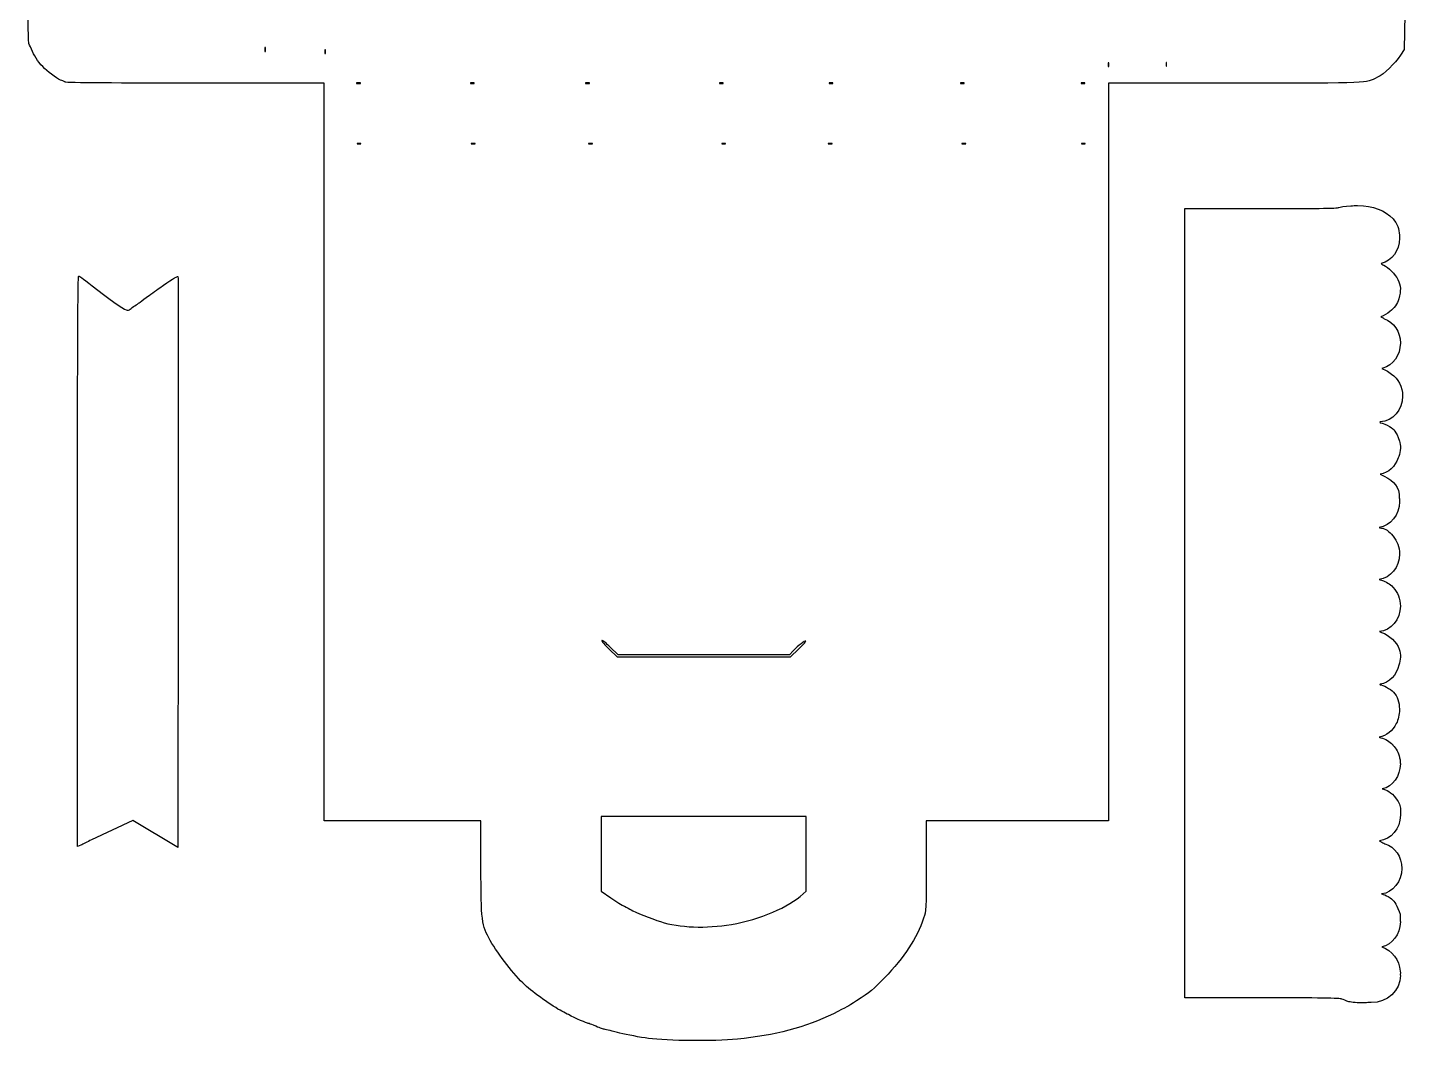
# Model space of a CAD drawing. Header units: centimetres. Extents: x -16.9 to 19.5, y -34.7 to 14.8.
# Drawn here: x -15.86 to 18.19, y -34.66 to -9.65 of the extents above; entities that cross this region are included whole.
import ezdxf

# ---------------------------------------------------------------- set-up
doc = ezdxf.new("R2010")
doc.units = ezdxf.units.CM
doc.header["$MEASUREMENT"] = 0
doc.layers.add('Layer 1', color=7, linetype='Continuous')

msp = doc.modelspace()

# ---------------------------------------------------------------- linework, layer by layer
at = {"layer": 'Layer 1'}
for points, knots in [([(1.27536, 14.77598), (0.93403, 14.77427), (0.58545, 14.75745), (0.22943, 14.72555), (0.22943, 14.72555), (-0.54454, 14.65619), (-1.14646, 14.55089), (-1.90046, 14.35265), (-1.90046, 14.35265), (-2.16722, 14.28252), (-2.34411, 14.22574), (-2.98195, 14.00704), (-2.98195, 14.00704), (-3.06042, 13.98013), (-3.13781, 13.94782), (-3.15393, 13.9351), (-3.15393, 13.9351), (-3.17004, 13.92239), (-3.23132, 13.89592), (-3.28952, 13.87723), (-3.28952, 13.87723), (-3.34773, 13.85853), (-3.46858, 13.8095), (-3.55824, 13.76809), (-3.55824, 13.76809), (-3.64791, 13.72667), (-3.73296, 13.69284), (-3.74758, 13.69284), (-3.74758, 13.69284), (-3.76221, 13.69284), (-3.77829, 13.68392), (-3.78314, 13.673), (-3.78314, 13.673), (-3.78799, 13.66209), (-3.96823, 13.56515), (-4.18415, 13.4572), (-4.18415, 13.4572), (-4.40007, 13.34925), (-4.64415, 13.21936), (-4.72654, 13.16864), (-4.72654, 13.16864), (-4.87297, 13.0785), (-5.22354, 12.86529), (-5.37643, 12.77342), (-5.37643, 12.77342), (-5.41861, 12.74807), (-5.53767, 12.65957), (-5.64101, 12.57663), (-5.64101, 12.57663), (-5.74435, 12.4937), (-5.88013, 12.38654), (-5.9428, 12.33851), (-5.9428, 12.33851), (-6.10858, 12.21144), (-6.38109, 11.9691), (-6.61831, 11.73824), (-6.61831, 11.73824), (-7.0632, 11.30529), (-7.37138, 10.93655), (-7.70393, 10.43847), (-7.70393, 10.43847), (-7.78652, 10.31478), (-7.86602, 10.19942), (-7.88005, 10.18215), (-7.88005, 10.18215), (-7.9446, 10.10265), (-8.25528, 9.42035), (-8.32984, 9.19493), (-8.32984, 9.19493), (-8.50666, 8.66034), (-8.51376, 8.58907), (-8.51422, 7.3106), (-8.51422, 7.3106), (-8.51422, 7.3106), (-8.51505, 6.15387), (-8.51505, 6.15387), (-8.51505, 6.15387), (-8.51505, 6.15387), (-11.68343, 6.14561), (-11.68343, 6.14561), (-11.68343, 6.14561), (-14.61792, 6.13808), (-14.86034, 6.13439), (-14.96592, 6.09186), (-14.96592, 6.09186), (-15.27289, 5.96823), (-15.55578, 5.70052), (-15.65797, 5.43784), (-15.65797, 5.43784), (-15.67778, 5.38691), (-15.70277, 5.33333), (-15.71337, 5.31878), (-15.71337, 5.31878), (-15.72396, 5.30423), (-15.76013, 5.20303), (-15.79439, 5.09389), (-15.79439, 5.09389), (-15.79439, 5.09389), (-15.85723, 4.89545), (-15.85723, 4.89545), (-15.85723, 4.89545), (-15.85723, 4.89545), (-15.85723, -2.54182), (-15.85723, -2.54182), (-15.85723, -2.54182), (-15.85723, -7.90983), (-15.84854, -9.9969), (-15.82747, -10.04276), (-15.82747, -10.04276), (-15.81141, -10.07771), (-15.77168, -10.16539), (-15.739, -10.23789), (-15.739, -10.23789), (-15.67408, -10.38189), (-15.56017, -10.54053), (-15.43803, -10.65709), (-15.43803, -10.65709), (-15.30867, -10.78056), (-15.08672, -10.93625), (-15.01305, -10.95475), (-15.01305, -10.95475), (-14.97502, -10.96429), (-14.93671, -10.98232), (-14.92871, -10.99526), (-14.92871, -10.99526), (-14.92036, -11.00878), (-13.55932, -11.01924), (-11.72808, -11.01924), (-11.72808, -11.01924), (-11.72808, -11.01924), (-8.5415, -11.01924), (-8.5415, -11.01924), (-8.5415, -11.01924), (-8.5415, -11.01924), (-8.5415, -20.1209), (-8.5415, -20.1209), (-8.5415, -20.1209), (-8.5415, -20.1209), (-8.5415, -29.22257), (-8.5415, -29.22257), (-8.5415, -29.22257), (-8.5415, -29.22257), (-6.61005, -29.22257), (-6.61005, -29.22257), (-6.61005, -29.22257), (-6.61005, -29.22257), (-4.67859, -29.22257), (-4.67859, -29.22257), (-4.67859, -29.22257), (-4.67859, -29.22257), (-4.67776, -30.35366), (-4.67776, -30.35366), (-4.67776, -30.35366), (-4.67708, -31.68886), (-4.66337, -31.79882), (-4.44708, -32.17846), (-4.44708, -32.17846), (-4.2466, -32.53036), (-3.8546, -33.03363), (-3.59958, -33.26739), (-3.59958, -33.26739), (-3.38334, -33.46551), (-2.91896, -33.79554), (-2.68016, -33.92058), (-2.68016, -33.92058), (-2.62246, -33.95078), (-2.55134, -33.98816), (-2.52223, -34.00326), (-2.52223, -34.00326), (-2.34873, -34.09328), (-2.05966, -34.22301), (-2.03275, -34.2232), (-2.03275, -34.2232), (-2.01538, -34.2232), (-1.9569, -34.24206), (-1.90377, -34.26536), (-1.90377, -34.26536), (-1.73931, -34.33752), (-1.70419, -34.35109), (-1.63588, -34.36541), (-1.63588, -34.36541), (-1.5995, -34.37305), (-1.4254, -34.41491), (-1.24975, -34.45884), (-1.24975, -34.45884), (-1.0741, -34.50277), (-0.75858, -34.562), (-0.54861, -34.5903), (-0.54861, -34.5903), (-0.06025, -34.65573), (1.04169, -34.66432), (1.64495, -34.60767), (1.64495, -34.60767), (2.54843, -34.52283), (3.34316, -34.31248), (4.01298, -33.98094), (4.01298, -33.98094), (4.35209, -33.81308), (4.35866, -33.80941), (4.58183, -33.66509), (4.58183, -33.66509), (4.93015, -33.43984), (4.99304, -33.38791), (5.2714, -33.09872), (5.2714, -33.09872), (5.76825, -32.58223), (6.06654, -32.12769), (6.23713, -31.62615), (6.23713, -31.62615), (6.30184, -31.43589), (6.30162, -31.43369), (6.30162, -30.32886), (6.30162, -30.32886), (6.30162, -30.32886), (6.30162, -29.22257), (6.30162, -29.22257), (6.30162, -29.22257), (6.30162, -29.22257), (8.55058, -29.22257), (8.55058, -29.22257), (8.55058, -29.22257), (8.55058, -29.22257), (10.79954, -29.22257), (10.79954, -29.22257), (10.79954, -29.22257), (10.79954, -29.22257), (10.79954, -20.1209), (10.79954, -20.1209), (10.79954, -20.1209), (10.79954, -20.1209), (10.79954, -11.01924), (10.79954, -11.01924), (10.79954, -11.01924), (10.79954, -11.01924), (13.94477, -11.01924), (13.94477, -11.01924), (13.94477, -11.01924), (17.37359, -11.01924), (17.08965, -11.03056), (17.42818, -10.87289), (17.42818, -10.87289), (17.58588, -10.79944), (17.8689, -10.52935), (17.99703, -10.32967), (17.99703, -10.32967), (17.99703, -10.32967), (18.08881, -10.18745), (18.08881, -10.18745), (18.08881, -10.18745), (18.08881, -10.18745), (18.10617, -9.3135), (18.10617, -9.3135), (18.10617, -9.3135), (18.11596, -8.83274), (18.1251, -7.23107), (18.12602, -5.75403), (18.12602, -5.75403), (18.12693, -4.27699), (18.14232, -1.24643), (18.15991, 0.98044), (18.15991, 0.98044), (18.15991, 0.98044), (18.19134, 5.02939), (18.19134, 5.02939), (18.19134, 5.02939), (18.19134, 5.02939), (18.1285, 5.18732), (18.1285, 5.18732), (18.1285, 5.18732), (18.09362, 5.27422), (18.02625, 5.40563), (17.97884, 5.47919), (17.97884, 5.47919), (17.85001, 5.67903), (17.54868, 5.95703), (17.3703, 6.0406), (17.3703, 6.0406), (17.3703, 6.0406), (17.21568, 6.11253), (17.21568, 6.11253), (17.21568, 6.11253), (17.21568, 6.11253), (14.01174, 6.11997), (14.01174, 6.11997), (14.01174, 6.11997), (14.01174, 6.11997), (10.80781, 6.12659), (10.80781, 6.12659), (10.80781, 6.12659), (10.80781, 6.12659), (10.79127, 7.4032), (10.79127, 7.4032), (10.79127, 7.4032), (10.78203, 8.10511), (10.76192, 8.76344), (10.74662, 8.86668), (10.74662, 8.86668), (10.72135, 9.03721), (10.67035, 9.2006), (10.5118, 9.61661), (10.5118, 9.61661), (10.48169, 9.69562), (10.4448, 9.77208), (10.42995, 9.78693), (10.42995, 9.78693), (10.41509, 9.80179), (10.40266, 9.83316), (10.40266, 9.85639), (10.40266, 9.85639), (10.40266, 9.89091), (10.25494, 10.15692), (10.13808, 10.33264), (10.13808, 10.33264), (10.12356, 10.35446), (10.10149, 10.39614), (10.08847, 10.42524), (10.08847, 10.42524), (10.06531, 10.47702), (9.95914, 10.62126), (9.65273, 11.02055), (9.65273, 11.02055), (9.31805, 11.45669), (8.73984, 12.02779), (8.31245, 12.34347), (8.31245, 12.34347), (8.2238, 12.40895), (8.08359, 12.51707), (8.00074, 12.58325), (8.00074, 12.58325), (7.68041, 12.83912), (7.1519, 13.17837), (6.81756, 13.3431), (6.81756, 13.3431), (6.71569, 13.39329), (6.6264, 13.44203), (6.61912, 13.45141), (6.61912, 13.45141), (6.61185, 13.46079), (6.5166, 13.50962), (6.40745, 13.56055), (6.40745, 13.56055), (6.29831, 13.61149), (6.2056, 13.66209), (6.20075, 13.673), (6.20075, 13.673), (6.1959, 13.68392), (6.1801, 13.69284), (6.16602, 13.69284), (6.16602, 13.69284), (6.14092, 13.69284), (5.73791, 13.85737), (5.27967, 14.05417), (5.27967, 14.05417), (5.23381, 14.07386), (5.18283, 14.08972), (5.16722, 14.08972), (5.16722, 14.08972), (5.15161, 14.08972), (5.05049, 14.1253), (4.94232, 14.16827), (4.94232, 14.16827), (4.67908, 14.27284), (4.00699, 14.45152), (3.44412, 14.5668), (3.44412, 14.5668), (2.7443, 14.71012), (2.02631, 14.77975), (1.27536, 14.77598)], [0, 0, 0, 0, 0.01075269, 0.01075269, 0.01075269, 0.01075269, 0.02150538, 0.02150538, 0.02150538, 0.02150538, 0.03225806, 0.03225806, 0.03225806, 0.03225806, 0.04301075, 0.04301075, 0.04301075, 0.04301075, 0.05376344, 0.05376344, 0.05376344, 0.05376344, 0.06451613, 0.06451613, 0.06451613, 0.06451613, 0.07526882, 0.07526882, 0.07526882, 0.07526882, 0.08602151, 0.08602151, 0.08602151, 0.08602151, 0.09677419, 0.09677419, 0.09677419, 0.09677419, 0.10752688, 0.10752688, 0.10752688, 0.10752688, 0.11827957, 0.11827957, 0.11827957, 0.11827957, 0.12903226, 0.12903226, 0.12903226, 0.12903226, 0.13978495, 0.13978495, 0.13978495, 0.13978495, 0.15053763, 0.15053763, 0.15053763, 0.15053763, 0.16129032, 0.16129032, 0.16129032, 0.16129032, 0.17204301, 0.17204301, 0.17204301, 0.17204301, 0.1827957, 0.1827957, 0.1827957, 0.1827957, 0.19354839, 0.19354839, 0.19354839, 0.19354839, 0.20430108, 0.20430108, 0.20430108, 0.20430108, 0.21505376, 0.21505376, 0.21505376, 0.21505376, 0.22580645, 0.22580645, 0.22580645, 0.22580645, 0.23655914, 0.23655914, 0.23655914, 0.23655914, 0.24731183, 0.24731183, 0.24731183, 0.24731183, 0.25806452, 0.25806452, 0.25806452, 0.25806452, 0.2688172, 0.2688172, 0.2688172, 0.2688172, 0.27956989, 0.27956989, 0.27956989, 0.27956989, 0.29032258, 0.29032258, 0.29032258, 0.29032258, 0.30107527, 0.30107527, 0.30107527, 0.30107527, 0.31182796, 0.31182796, 0.31182796, 0.31182796, 0.32258065, 0.32258065, 0.32258065, 0.32258065, 0.33333333, 0.33333333, 0.33333333, 0.33333333, 0.34408602, 0.34408602, 0.34408602, 0.34408602, 0.35483871, 0.35483871, 0.35483871, 0.35483871, 0.3655914, 0.3655914, 0.3655914, 0.3655914, 0.37634409, 0.37634409, 0.37634409, 0.37634409, 0.38709677, 0.38709677, 0.38709677, 0.38709677, 0.39784946, 0.39784946, 0.39784946, 0.39784946, 0.40860215, 0.40860215, 0.40860215, 0.40860215, 0.41935484, 0.41935484, 0.41935484, 0.41935484, 0.43010753, 0.43010753, 0.43010753, 0.43010753, 0.44086022, 0.44086022, 0.44086022, 0.44086022, 0.4516129, 0.4516129, 0.4516129, 0.4516129, 0.46236559, 0.46236559, 0.46236559, 0.46236559, 0.47311828, 0.47311828, 0.47311828, 0.47311828, 0.48387097, 0.48387097, 0.48387097, 0.48387097, 0.49462366, 0.49462366, 0.49462366, 0.49462366, 0.50537634, 0.50537634, 0.50537634, 0.50537634, 0.51612903, 0.51612903, 0.51612903, 0.51612903, 0.52688172, 0.52688172, 0.52688172, 0.52688172, 0.53763441, 0.53763441, 0.53763441, 0.53763441, 0.5483871, 0.5483871, 0.5483871, 0.5483871, 0.55913978, 0.55913978, 0.55913978, 0.55913978, 0.56989247, 0.56989247, 0.56989247, 0.56989247, 0.58064516, 0.58064516, 0.58064516, 0.58064516, 0.59139785, 0.59139785, 0.59139785, 0.59139785, 0.60215054, 0.60215054, 0.60215054, 0.60215054, 0.61290323, 0.61290323, 0.61290323, 0.61290323, 0.62365591, 0.62365591, 0.62365591, 0.62365591, 0.6344086, 0.6344086, 0.6344086, 0.6344086, 0.64516129, 0.64516129, 0.64516129, 0.64516129, 0.65591398, 0.65591398, 0.65591398, 0.65591398, 0.66666667, 0.66666667, 0.66666667, 0.66666667, 0.67741935, 0.67741935, 0.67741935, 0.67741935, 0.68817204, 0.68817204, 0.68817204, 0.68817204, 0.69892473, 0.69892473, 0.69892473, 0.69892473, 0.70967742, 0.70967742, 0.70967742, 0.70967742, 0.72043011, 0.72043011, 0.72043011, 0.72043011, 0.7311828, 0.7311828, 0.7311828, 0.7311828, 0.74193548, 0.74193548, 0.74193548, 0.74193548, 0.75268817, 0.75268817, 0.75268817, 0.75268817, 0.76344086, 0.76344086, 0.76344086, 0.76344086, 0.77419355, 0.77419355, 0.77419355, 0.77419355, 0.78494624, 0.78494624, 0.78494624, 0.78494624, 0.79569892, 0.79569892, 0.79569892, 0.79569892, 0.80645161, 0.80645161, 0.80645161, 0.80645161, 0.8172043, 0.8172043, 0.8172043, 0.8172043, 0.82795699, 0.82795699, 0.82795699, 0.82795699, 0.83870968, 0.83870968, 0.83870968, 0.83870968, 0.84946237, 0.84946237, 0.84946237, 0.84946237, 0.86021505, 0.86021505, 0.86021505, 0.86021505, 0.87096774, 0.87096774, 0.87096774, 0.87096774, 0.88172043, 0.88172043, 0.88172043, 0.88172043, 0.89247312, 0.89247312, 0.89247312, 0.89247312, 0.90322581, 0.90322581, 0.90322581, 0.90322581, 0.91397849, 0.91397849, 0.91397849, 0.91397849, 0.92473118, 0.92473118, 0.92473118, 0.92473118, 0.93548387, 0.93548387, 0.93548387, 0.93548387, 0.94623656, 0.94623656, 0.94623656, 0.94623656, 0.95698925, 0.95698925, 0.95698925, 0.95698925, 0.96774194, 0.96774194, 0.96774194, 0.96774194, 0.97849462, 0.97849462, 0.97849462, 0.97849462, 1, 1, 1, 1]), ([(-10.00829, -10.14198), (-10.00829, -10.14198), (-9.99506, -10.14198), (-9.99506, -10.14198), (-9.99506, -10.14198), (-9.99506, -10.14198), (-9.99506, -10.23458), (-9.99506, -10.23458), (-9.99506, -10.23458), (-9.99506, -10.23458), (-10.00829, -10.23458), (-10.00829, -10.23458), (-10.00829, -10.23458), (-10.00829, -10.23458), (-10.00829, -10.14198), (-10.00829, -10.14198)], [0, 0, 0, 0, 0.2, 0.2, 0.2, 0.2, 0.4, 0.4, 0.4, 0.4, 0.6, 0.6, 0.6, 0.6, 1, 1, 1, 1]), ([(-8.52662, -10.19407), (-8.52662, -10.19407), (-8.51339, -10.19407), (-8.51339, -10.19407), (-8.51339, -10.19407), (-8.51339, -10.19407), (-8.51339, -10.28667), (-8.51339, -10.28667), (-8.51339, -10.28667), (-8.51339, -10.28667), (-8.52662, -10.28667), (-8.52662, -10.28667), (-8.52662, -10.28667), (-8.52662, -10.28667), (-8.52662, -10.19407), (-8.52662, -10.19407)], [0, 0, 0, 0, 0.2, 0.2, 0.2, 0.2, 0.4, 0.4, 0.4, 0.4, 0.6, 0.6, 0.6, 0.6, 1, 1, 1, 1]), ([(10.78796, -10.51736), (10.78796, -10.51736), (10.80119, -10.51736), (10.80119, -10.51736), (10.80119, -10.51736), (10.80119, -10.51736), (10.80119, -10.60996), (10.80119, -10.60996), (10.80119, -10.60996), (10.80119, -10.60996), (10.78796, -10.60996), (10.78796, -10.60996), (10.78796, -10.60996), (10.78796, -10.60996), (10.78796, -10.51736), (10.78796, -10.51736)], [0, 0, 0, 0, 0.2, 0.2, 0.2, 0.2, 0.4, 0.4, 0.4, 0.4, 0.6, 0.6, 0.6, 0.6, 1, 1, 1, 1]), ([(12.21671, -10.50992), (12.21671, -10.50992), (12.22994, -10.50992), (12.22994, -10.50992), (12.22994, -10.50992), (12.22994, -10.50992), (12.22994, -10.60252), (12.22994, -10.60252), (12.22994, -10.60252), (12.22994, -10.60252), (12.21671, -10.60252), (12.21671, -10.60252), (12.21671, -10.60252), (12.21671, -10.60252), (12.21671, -10.50992), (12.21671, -10.50992)], [0, 0, 0, 0, 0.2, 0.2, 0.2, 0.2, 0.4, 0.4, 0.4, 0.4, 0.6, 0.6, 0.6, 0.6, 1, 1, 1, 1]), ([(-7.74445, -11.01014), (-7.74445, -11.01014), (-7.65184, -11.01014), (-7.65184, -11.01014), (-7.65184, -11.01014), (-7.65184, -11.01014), (-7.65184, -11.02337), (-7.65184, -11.02337), (-7.65184, -11.02337), (-7.65184, -11.02337), (-7.74445, -11.02337), (-7.74445, -11.02337), (-7.74445, -11.02337), (-7.74445, -11.02337), (-7.74445, -11.01014), (-7.74445, -11.01014)], [0, 0, 0, 0, 0.2, 0.2, 0.2, 0.2, 0.4, 0.4, 0.4, 0.4, 0.6, 0.6, 0.6, 0.6, 1, 1, 1, 1]), ([(-4.9349, -11.01014), (-4.9349, -11.01014), (-4.8423, -11.01014), (-4.8423, -11.01014), (-4.8423, -11.01014), (-4.8423, -11.01014), (-4.8423, -11.02337), (-4.8423, -11.02337), (-4.8423, -11.02337), (-4.8423, -11.02337), (-4.9349, -11.02337), (-4.9349, -11.02337), (-4.9349, -11.02337), (-4.9349, -11.02337), (-4.9349, -11.01014), (-4.9349, -11.01014)], [0, 0, 0, 0, 0.2, 0.2, 0.2, 0.2, 0.4, 0.4, 0.4, 0.4, 0.6, 0.6, 0.6, 0.6, 1, 1, 1, 1]), ([(-2.09725, -11.01014), (-2.09725, -11.01014), (-2.00464, -11.01014), (-2.00464, -11.01014), (-2.00464, -11.01014), (-2.00464, -11.01014), (-2.00464, -11.02337), (-2.00464, -11.02337), (-2.00464, -11.02337), (-2.00464, -11.02337), (-2.09725, -11.02337), (-2.09725, -11.02337), (-2.09725, -11.02337), (-2.09725, -11.02337), (-2.09725, -11.01014), (-2.09725, -11.01014)], [0, 0, 0, 0, 0.2, 0.2, 0.2, 0.2, 0.4, 0.4, 0.4, 0.4, 0.6, 0.6, 0.6, 0.6, 1, 1, 1, 1]), ([(1.20343, -11.01014), (1.20343, -11.01014), (1.29604, -11.01014), (1.29604, -11.01014), (1.29604, -11.01014), (1.29604, -11.01014), (1.29604, -11.02337), (1.29604, -11.02337), (1.29604, -11.02337), (1.29604, -11.02337), (1.20343, -11.02337), (1.20343, -11.02337), (1.20343, -11.02337), (1.20343, -11.02337), (1.20343, -11.01014), (1.20343, -11.01014)], [0, 0, 0, 0, 0.2, 0.2, 0.2, 0.2, 0.4, 0.4, 0.4, 0.4, 0.6, 0.6, 0.6, 0.6, 1, 1, 1, 1]), ([(3.90632, -11.01014), (3.90632, -11.01014), (3.99892, -11.01014), (3.99892, -11.01014), (3.99892, -11.01014), (3.99892, -11.01014), (3.99892, -11.02337), (3.99892, -11.02337), (3.99892, -11.02337), (3.99892, -11.02337), (3.90632, -11.02337), (3.90632, -11.02337), (3.90632, -11.02337), (3.90632, -11.02337), (3.90632, -11.01014), (3.90632, -11.01014)], [0, 0, 0, 0, 0.2, 0.2, 0.2, 0.2, 0.4, 0.4, 0.4, 0.4, 0.6, 0.6, 0.6, 0.6, 1, 1, 1, 1]), ([(7.14333, -11.01014), (7.14333, -11.01014), (7.23593, -11.01014), (7.23593, -11.01014), (7.23593, -11.01014), (7.23593, -11.01014), (7.23593, -11.02337), (7.23593, -11.02337), (7.23593, -11.02337), (7.23593, -11.02337), (7.14333, -11.02337), (7.14333, -11.02337), (7.14333, -11.02337), (7.14333, -11.02337), (7.14333, -11.01014), (7.14333, -11.01014)], [0, 0, 0, 0, 0.2, 0.2, 0.2, 0.2, 0.4, 0.4, 0.4, 0.4, 0.6, 0.6, 0.6, 0.6, 1, 1, 1, 1]), ([(10.12154, -11.01014), (10.12154, -11.01014), (10.21415, -11.01014), (10.21415, -11.01014), (10.21415, -11.01014), (10.21415, -11.01014), (10.21415, -11.02337), (10.21415, -11.02337), (10.21415, -11.02337), (10.21415, -11.02337), (10.12154, -11.02337), (10.12154, -11.02337), (10.12154, -11.02337), (10.12154, -11.02337), (10.12154, -11.01014), (10.12154, -11.01014)], [0, 0, 0, 0, 0.2, 0.2, 0.2, 0.2, 0.4, 0.4, 0.4, 0.4, 0.6, 0.6, 0.6, 0.6, 1, 1, 1, 1]), ([(-7.73287, -12.50504), (-7.73287, -12.50504), (-7.64027, -12.50504), (-7.64027, -12.50504), (-7.64027, -12.50504), (-7.64027, -12.50504), (-7.64027, -12.51827), (-7.64027, -12.51827), (-7.64027, -12.51827), (-7.64027, -12.51827), (-7.73287, -12.51827), (-7.73287, -12.51827), (-7.73287, -12.51827), (-7.73287, -12.51827), (-7.73287, -12.50504), (-7.73287, -12.50504)], [0, 0, 0, 0, 0.2, 0.2, 0.2, 0.2, 0.4, 0.4, 0.4, 0.4, 0.6, 0.6, 0.6, 0.6, 1, 1, 1, 1]), ([(-4.91671, -12.50504), (-4.91671, -12.50504), (-4.82411, -12.50504), (-4.82411, -12.50504), (-4.82411, -12.50504), (-4.82411, -12.50504), (-4.82411, -12.51827), (-4.82411, -12.51827), (-4.82411, -12.51827), (-4.82411, -12.51827), (-4.91671, -12.51827), (-4.91671, -12.51827), (-4.91671, -12.51827), (-4.91671, -12.51827), (-4.91671, -12.50504), (-4.91671, -12.50504)], [0, 0, 0, 0, 0.2, 0.2, 0.2, 0.2, 0.4, 0.4, 0.4, 0.4, 0.6, 0.6, 0.6, 0.6, 1, 1, 1, 1]), ([(-2.02366, -12.50504), (-2.02366, -12.50504), (-1.93105, -12.50504), (-1.93105, -12.50504), (-1.93105, -12.50504), (-1.93105, -12.50504), (-1.93105, -12.51827), (-1.93105, -12.51827), (-1.93105, -12.51827), (-1.93105, -12.51827), (-2.02366, -12.51827), (-2.02366, -12.51827), (-2.02366, -12.51827), (-2.02366, -12.51827), (-2.02366, -12.50504), (-2.02366, -12.50504)], [0, 0, 0, 0, 0.2, 0.2, 0.2, 0.2, 0.4, 0.4, 0.4, 0.4, 0.6, 0.6, 0.6, 0.6, 1, 1, 1, 1]), ([(1.26214, -12.50504), (1.26214, -12.50504), (1.35474, -12.50504), (1.35474, -12.50504), (1.35474, -12.50504), (1.35474, -12.50504), (1.35474, -12.51827), (1.35474, -12.51827), (1.35474, -12.51827), (1.35474, -12.51827), (1.26214, -12.51827), (1.26214, -12.51827), (1.26214, -12.51827), (1.26214, -12.51827), (1.26214, -12.50504), (1.26214, -12.50504)], [0, 0, 0, 0, 0.2, 0.2, 0.2, 0.2, 0.4, 0.4, 0.4, 0.4, 0.6, 0.6, 0.6, 0.6, 1, 1, 1, 1]), ([(3.8873, -12.50504), (3.8873, -12.50504), (3.9799, -12.50504), (3.9799, -12.50504), (3.9799, -12.50504), (3.9799, -12.50504), (3.9799, -12.51827), (3.9799, -12.51827), (3.9799, -12.51827), (3.9799, -12.51827), (3.8873, -12.51827), (3.8873, -12.51827), (3.8873, -12.51827), (3.8873, -12.51827), (3.8873, -12.50504), (3.8873, -12.50504)], [0, 0, 0, 0, 0.2, 0.2, 0.2, 0.2, 0.4, 0.4, 0.4, 0.4, 0.6, 0.6, 0.6, 0.6, 1, 1, 1, 1]), ([(7.18384, -12.50504), (7.18384, -12.50504), (7.27645, -12.50504), (7.27645, -12.50504), (7.27645, -12.50504), (7.27645, -12.50504), (7.27645, -12.51827), (7.27645, -12.51827), (7.27645, -12.51827), (7.27645, -12.51827), (7.18384, -12.51827), (7.18384, -12.51827), (7.18384, -12.51827), (7.18384, -12.51827), (7.18384, -12.50504), (7.18384, -12.50504)], [0, 0, 0, 0, 0.2, 0.2, 0.2, 0.2, 0.4, 0.4, 0.4, 0.4, 0.6, 0.6, 0.6, 0.6, 1, 1, 1, 1]), ([(10.12733, -12.50504), (10.12733, -12.50504), (10.21993, -12.50504), (10.21993, -12.50504), (10.21993, -12.50504), (10.21993, -12.50504), (10.21993, -12.51827), (10.21993, -12.51827), (10.21993, -12.51827), (10.21993, -12.51827), (10.12733, -12.51827), (10.12733, -12.51827), (10.12733, -12.51827), (10.12733, -12.51827), (10.12733, -12.50504), (10.12733, -12.50504)], [0, 0, 0, 0, 0.2, 0.2, 0.2, 0.2, 0.4, 0.4, 0.4, 0.4, 0.6, 0.6, 0.6, 0.6, 1, 1, 1, 1]), ([(16.94035, -14.03962), (16.88515, -14.03902), (16.82791, -14.04103), (16.76837, -14.04458), (16.76837, -14.04458), (16.62403, -14.0532), (16.49399, -14.07257), (16.47898, -14.08758), (16.47898, -14.08758), (16.46074, -14.10582), (15.82576, -14.11467), (14.56489, -14.11486), (14.56489, -14.11486), (14.56489, -14.11486), (12.67808, -14.11486), (12.67808, -14.11486), (12.67808, -14.11486), (12.67808, -14.11486), (12.67808, -23.85153), (12.67808, -23.85153), (12.67808, -23.85153), (12.67808, -23.85153), (12.67808, -33.5882), (12.67808, -33.5882), (12.67808, -33.5882), (12.67808, -33.5882), (14.58473, -33.5882), (14.58473, -33.5882), (14.58473, -33.5882), (15.9862, -33.5882), (16.5069, -33.59611), (16.54926, -33.61879), (16.54926, -33.61879), (16.58097, -33.63576), (16.66063, -33.66521), (16.72621, -33.68411), (16.72621, -33.68411), (16.79556, -33.70413), (16.94626, -33.71535), (17.0867, -33.71139), (17.0867, -33.71139), (17.13943, -33.70991), (17.18167, -33.70773), (17.21816, -33.70478), (17.21816, -33.70478), (17.23668, -33.70612), (17.25471, -33.70809), (17.27356, -33.70809), (17.27356, -33.70809), (17.67022, -33.70809), (17.9929, -33.40727), (17.9929, -33.03671), (17.9929, -33.03671), (17.9929, -33.02927), (17.99232, -33.02175), (17.99207, -33.01438), (17.99207, -33.01438), (17.99365, -32.98654), (17.99346, -32.95818), (17.99124, -32.92922), (17.99124, -32.92922), (17.96047, -32.65742), (17.79748, -32.41721), (17.53318, -32.33473), (17.53318, -32.33473), (17.79489, -32.27849), (17.9929, -32.02156), (17.9929, -31.71296), (17.9929, -31.71296), (17.9929, -31.6953), (17.99168, -31.67721), (17.99042, -31.66004), (17.99042, -31.66004), (17.99871, -31.54473), (17.98814, -31.49982), (17.93502, -31.38885), (17.93502, -31.38885), (17.85082, -31.21282), (17.82326, -31.17864), (17.69441, -31.09119), (17.69441, -31.09119), (17.64108, -31.05896), (17.5867, -31.03847), (17.52988, -31.0267), (17.52988, -31.0267), (17.81149, -30.98965), (18.0301, -30.72266), (18.0301, -30.39832), (18.0301, -30.39832), (18.0301, -30.10636), (17.8533, -29.86057), (17.61256, -29.78729), (17.61256, -29.78729), (17.59657, -29.77883), (17.58071, -29.77037), (17.56378, -29.76249), (17.56378, -29.76249), (17.51796, -29.74116), (17.48913, -29.72575), (17.47613, -29.71536), (17.47613, -29.71536), (17.76561, -29.68675), (17.9929, -29.41514), (17.9929, -29.08449), (17.9929, -29.08449), (17.99515, -29.05566), (17.99621, -29.02662), (17.99621, -28.99685), (17.99621, -28.99685), (17.9962, -28.85899), (17.98353, -28.81558), (17.91352, -28.70994), (17.91352, -28.70994), (17.81536, -28.56174), (17.69847, -28.46812), (17.57949, -28.44288), (17.57949, -28.44288), (17.57949, -28.44288), (17.54724, -28.43544), (17.54724, -28.43544), (17.54724, -28.43544), (17.80185, -28.37308), (17.9929, -28.11981), (17.9929, -27.81697), (17.9929, -27.81697), (17.9929, -27.80015), (17.99157, -27.78371), (17.99042, -27.76736), (17.99042, -27.76736), (17.99047, -27.76509), (17.9904, -27.76301), (17.99042, -27.76075), (17.99042, -27.76075), (17.99055, -27.7288), (17.98586, -27.69872), (17.97553, -27.66401), (17.97553, -27.66401), (17.97507, -27.66246), (17.97523, -27.66062), (17.97471, -27.65905), (17.97471, -27.65905), (17.94704, -27.53906), (17.88853, -27.43292), (17.80934, -27.35147), (17.80934, -27.35147), (17.80894, -27.35106), (17.80892, -27.35023), (17.80852, -27.34982), (17.80852, -27.34982), (17.808, -27.34923), (17.80738, -27.34875), (17.80686, -27.34816), (17.80686, -27.34816), (17.7275, -27.25806), (17.6292, -27.1987), (17.51251, -27.1704), (17.51251, -27.1704), (17.49511, -27.16618), (17.48005, -27.16187), (17.46704, -27.158), (17.46704, -27.158), (17.65222, -27.12887), (17.80847, -26.99988), (17.8912, -26.82148), (17.8912, -26.82148), (17.8917, -26.82062), (17.89236, -26.81986), (17.89285, -26.819), (17.89285, -26.819), (17.94355, -26.73037), (17.97011, -26.60944), (17.96975, -26.4676), (17.96975, -26.4676), (17.96924, -26.28748), (17.92092, -26.1477), (17.82423, -26.04675), (17.82423, -26.04675), (17.74688, -25.96601), (17.56024, -25.862), (17.49184, -25.86154), (17.49184, -25.86154), (17.48476, -25.86149), (17.48568, -25.85803), (17.49184, -25.85244), (17.49184, -25.85244), (17.49201, -25.85229), (17.49249, -25.85262), (17.49267, -25.85244), (17.49267, -25.85244), (17.72023, -25.81358), (17.90337, -25.62346), (17.95734, -25.37702), (17.95734, -25.37702), (18.00184, -25.24767), (18.00852, -25.10985), (17.96561, -24.98676), (17.96561, -24.98676), (17.90308, -24.80739), (17.72705, -24.63983), (17.52905, -24.57087), (17.52905, -24.57087), (17.52905, -24.57087), (17.47613, -24.55267), (17.47613, -24.55267), (17.47613, -24.55267), (17.76561, -24.52406), (17.9929, -24.25245), (17.9929, -23.92181), (17.9929, -23.92181), (17.9929, -23.7434), (17.92649, -23.58223), (17.82009, -23.46706), (17.82009, -23.46706), (17.81907, -23.46584), (17.81781, -23.46496), (17.81678, -23.46375), (17.81678, -23.46375), (17.81343, -23.46018), (17.81029, -23.4565), (17.80686, -23.453), (17.80686, -23.453), (17.73717, -23.37557), (17.64966, -23.32307), (17.53153, -23.28681), (17.53153, -23.28681), (17.50308, -23.27808), (17.48211, -23.27171), (17.46704, -23.26614), (17.46704, -23.26614), (17.7518, -23.23241), (17.97387, -22.96296), (17.97388, -22.6361), (17.97388, -22.6361), (17.97388, -22.46729), (17.91412, -22.31395), (17.81761, -22.20036), (17.81761, -22.20036), (17.81444, -22.19603), (17.81091, -22.19224), (17.80769, -22.18796), (17.80769, -22.18796), (17.72366, -22.07832), (17.61095, -21.99926), (17.52988, -21.99945), (17.52988, -21.99945), (17.48933, -21.99945), (17.46988, -21.99223), (17.47035, -21.9796), (17.47035, -21.9796), (17.75347, -21.94414), (17.97387, -21.67513), (17.97388, -21.34957), (17.97388, -21.34957), (17.97388, -21.31506), (17.97118, -21.28157), (17.96644, -21.24869), (17.96644, -21.24869), (17.96485, -20.99033), (17.8558, -20.83755), (17.59106, -20.71457), (17.59106, -20.71457), (17.59106, -20.71457), (17.4968, -20.67074), (17.4968, -20.67074), (17.4968, -20.67074), (17.70032, -20.63427), (17.86725, -20.47665), (17.9375, -20.26642), (17.9375, -20.26642), (17.94369, -20.25456), (17.94995, -20.24345), (17.95404, -20.23253), (17.95404, -20.23253), (18.00089, -20.1074), (18.00919, -19.94374), (17.97305, -19.85053), (17.97305, -19.85053), (17.87441, -19.59615), (17.85716, -19.57216), (17.7217, -19.49004), (17.7217, -19.49004), (17.64573, -19.444), (17.56541, -19.40653), (17.54311, -19.40653), (17.54311, -19.40653), (17.49136, -19.40653), (17.47713, -19.39481), (17.49928, -19.37263), (17.49928, -19.37263), (17.80432, -19.36226), (18.04912, -19.08342), (18.04912, -18.74011), (18.04912, -18.74011), (18.04912, -18.51063), (17.94006, -18.30969), (17.77627, -18.19854), (17.77627, -18.19854), (17.77583, -18.19814), (17.77505, -18.19809), (17.77462, -18.19772), (17.77462, -18.19772), (17.73384, -18.16035), (17.68962, -18.12929), (17.64315, -18.10842), (17.64315, -18.10842), (17.64315, -18.10842), (17.53897, -18.06212), (17.53897, -18.06212), (17.53897, -18.06212), (17.53897, -18.06212), (17.56212, -18.05054), (17.56212, -18.05054), (17.56212, -18.05054), (17.80931, -17.98217), (17.9929, -17.73244), (17.9929, -17.43538), (17.9929, -17.43538), (17.9929, -17.15297), (17.82646, -16.91344), (17.59767, -16.83181), (17.59767, -16.83181), (17.56037, -16.80423), (17.52951, -16.78647), (17.51251, -16.78633), (17.51251, -16.78633), (17.50881, -16.7863), (17.50845, -16.78453), (17.51003, -16.7822), (17.51003, -16.7822), (17.51012, -16.78206), (17.51075, -16.78239), (17.51086, -16.7822), (17.51086, -16.7822), (17.59433, -16.75806), (17.67017, -16.71272), (17.7341, -16.65238), (17.7341, -16.65238), (17.73441, -16.65216), (17.73459, -16.65177), (17.73493, -16.65155), (17.73493, -16.65155), (17.84364, -16.57239), (17.91597, -16.46912), (17.95404, -16.33902), (17.95404, -16.33902), (18.01253, -16.13906), (18.00719, -16.01256), (17.93254, -15.86525), (17.93254, -15.86525), (17.8662, -15.73434), (17.69816, -15.56281), (17.58527, -15.51137), (17.58527, -15.51137), (17.54619, -15.49356), (17.52562, -15.479), (17.52409, -15.46507), (17.52409, -15.46507), (17.78086, -15.40454), (17.97387, -15.14961), (17.97388, -14.84495), (17.97388, -14.84495), (17.97388, -14.82029), (17.97217, -14.79611), (17.96975, -14.77219), (17.96975, -14.77219), (17.96747, -14.62113), (17.91751, -14.47655), (17.81678, -14.37035), (17.81678, -14.37035), (17.60908, -14.15138), (17.32674, -14.04389), (16.94035, -14.03962)], [0, 0, 0, 0, 0.0106383, 0.0106383, 0.0106383, 0.0106383, 0.0212766, 0.0212766, 0.0212766, 0.0212766, 0.03191489, 0.03191489, 0.03191489, 0.03191489, 0.04255319, 0.04255319, 0.04255319, 0.04255319, 0.05319149, 0.05319149, 0.05319149, 0.05319149, 0.06382979, 0.06382979, 0.06382979, 0.06382979, 0.07446809, 0.07446809, 0.07446809, 0.07446809, 0.08510638, 0.08510638, 0.08510638, 0.08510638, 0.09574468, 0.09574468, 0.09574468, 0.09574468, 0.10638298, 0.10638298, 0.10638298, 0.10638298, 0.11702128, 0.11702128, 0.11702128, 0.11702128, 0.12765957, 0.12765957, 0.12765957, 0.12765957, 0.13829787, 0.13829787, 0.13829787, 0.13829787, 0.14893617, 0.14893617, 0.14893617, 0.14893617, 0.15957447, 0.15957447, 0.15957447, 0.15957447, 0.17021277, 0.17021277, 0.17021277, 0.17021277, 0.18085106, 0.18085106, 0.18085106, 0.18085106, 0.19148936, 0.19148936, 0.19148936, 0.19148936, 0.20212766, 0.20212766, 0.20212766, 0.20212766, 0.21276596, 0.21276596, 0.21276596, 0.21276596, 0.22340426, 0.22340426, 0.22340426, 0.22340426, 0.23404255, 0.23404255, 0.23404255, 0.23404255, 0.24468085, 0.24468085, 0.24468085, 0.24468085, 0.25531915, 0.25531915, 0.25531915, 0.25531915, 0.26595745, 0.26595745, 0.26595745, 0.26595745, 0.27659574, 0.27659574, 0.27659574, 0.27659574, 0.28723404, 0.28723404, 0.28723404, 0.28723404, 0.29787234, 0.29787234, 0.29787234, 0.29787234, 0.30851064, 0.30851064, 0.30851064, 0.30851064, 0.31914894, 0.31914894, 0.31914894, 0.31914894, 0.32978723, 0.32978723, 0.32978723, 0.32978723, 0.34042553, 0.34042553, 0.34042553, 0.34042553, 0.35106383, 0.35106383, 0.35106383, 0.35106383, 0.36170213, 0.36170213, 0.36170213, 0.36170213, 0.37234043, 0.37234043, 0.37234043, 0.37234043, 0.38297872, 0.38297872, 0.38297872, 0.38297872, 0.39361702, 0.39361702, 0.39361702, 0.39361702, 0.40425532, 0.40425532, 0.40425532, 0.40425532, 0.41489362, 0.41489362, 0.41489362, 0.41489362, 0.42553191, 0.42553191, 0.42553191, 0.42553191, 0.43617021, 0.43617021, 0.43617021, 0.43617021, 0.44680851, 0.44680851, 0.44680851, 0.44680851, 0.45744681, 0.45744681, 0.45744681, 0.45744681, 0.46808511, 0.46808511, 0.46808511, 0.46808511, 0.4787234, 0.4787234, 0.4787234, 0.4787234, 0.4893617, 0.4893617, 0.4893617, 0.4893617, 0.5, 0.5, 0.5, 0.5, 0.5106383, 0.5106383, 0.5106383, 0.5106383, 0.5212766, 0.5212766, 0.5212766, 0.5212766, 0.53191489, 0.53191489, 0.53191489, 0.53191489, 0.54255319, 0.54255319, 0.54255319, 0.54255319, 0.55319149, 0.55319149, 0.55319149, 0.55319149, 0.56382979, 0.56382979, 0.56382979, 0.56382979, 0.57446809, 0.57446809, 0.57446809, 0.57446809, 0.58510638, 0.58510638, 0.58510638, 0.58510638, 0.59574468, 0.59574468, 0.59574468, 0.59574468, 0.60638298, 0.60638298, 0.60638298, 0.60638298, 0.61702128, 0.61702128, 0.61702128, 0.61702128, 0.62765957, 0.62765957, 0.62765957, 0.62765957, 0.63829787, 0.63829787, 0.63829787, 0.63829787, 0.64893617, 0.64893617, 0.64893617, 0.64893617, 0.65957447, 0.65957447, 0.65957447, 0.65957447, 0.67021277, 0.67021277, 0.67021277, 0.67021277, 0.68085106, 0.68085106, 0.68085106, 0.68085106, 0.69148936, 0.69148936, 0.69148936, 0.69148936, 0.70212766, 0.70212766, 0.70212766, 0.70212766, 0.71276596, 0.71276596, 0.71276596, 0.71276596, 0.72340426, 0.72340426, 0.72340426, 0.72340426, 0.73404255, 0.73404255, 0.73404255, 0.73404255, 0.74468085, 0.74468085, 0.74468085, 0.74468085, 0.75531915, 0.75531915, 0.75531915, 0.75531915, 0.76595745, 0.76595745, 0.76595745, 0.76595745, 0.77659574, 0.77659574, 0.77659574, 0.77659574, 0.78723404, 0.78723404, 0.78723404, 0.78723404, 0.79787234, 0.79787234, 0.79787234, 0.79787234, 0.80851064, 0.80851064, 0.80851064, 0.80851064, 0.81914894, 0.81914894, 0.81914894, 0.81914894, 0.82978723, 0.82978723, 0.82978723, 0.82978723, 0.84042553, 0.84042553, 0.84042553, 0.84042553, 0.85106383, 0.85106383, 0.85106383, 0.85106383, 0.86170213, 0.86170213, 0.86170213, 0.86170213, 0.87234043, 0.87234043, 0.87234043, 0.87234043, 0.88297872, 0.88297872, 0.88297872, 0.88297872, 0.89361702, 0.89361702, 0.89361702, 0.89361702, 0.90425532, 0.90425532, 0.90425532, 0.90425532, 0.91489362, 0.91489362, 0.91489362, 0.91489362, 0.92553191, 0.92553191, 0.92553191, 0.92553191, 0.93617021, 0.93617021, 0.93617021, 0.93617021, 0.94680851, 0.94680851, 0.94680851, 0.94680851, 0.95744681, 0.95744681, 0.95744681, 0.95744681, 0.96808511, 0.96808511, 0.96808511, 0.96808511, 0.9787234, 0.9787234, 0.9787234, 0.9787234, 1, 1, 1, 1]), ([(-14.59798, -15.78174), (-14.61879, -15.78174), (-14.62692, -17.75045), (-14.62692, -22.81965), (-14.62692, -22.81965), (-14.62692, -22.81965), (-14.62692, -29.8584), (-14.62692, -29.8584), (-14.62692, -29.8584), (-14.62692, -29.8584), (-14.54093, -29.81954), (-14.54093, -29.81954), (-14.54093, -29.81954), (-14.49706, -29.79991), (-14.38377, -29.7426), (-14.28048, -29.68807), (-14.28048, -29.68807), (-14.28048, -29.68807), (-13.26101, -29.20934), (-13.26101, -29.20934), (-13.26101, -29.20934), (-13.26101, -29.20934), (-12.17952, -29.86088), (-12.17952, -29.86088), (-12.17952, -29.86088), (-12.17952, -29.86088), (-12.15307, -29.8799), (-12.15307, -29.8799), (-12.15307, -29.8799), (-12.15307, -29.8799), (-12.14645, -22.8395), (-12.14645, -22.8395), (-12.14645, -22.8395), (-12.14279, -18.96738), (-12.14425, -15.79469), (-12.14976, -15.78918), (-12.14976, -15.78918), (-12.16305, -15.7759), (-12.35239, -15.89399), (-12.59294, -16.06616), (-12.59294, -16.06616), (-12.70018, -16.14286), (-12.85355, -16.25303), (-12.93359, -16.31008), (-12.93359, -16.31008), (-13.01362, -16.36713), (-13.09064, -16.42357), (-13.10557, -16.43658), (-13.10557, -16.43658), (-13.1205, -16.44952), (-13.16812, -16.48323), (-13.2114, -16.511), (-13.2114, -16.511), (-13.25468, -16.53875), (-13.30687, -16.57774), (-13.32715, -16.59699), (-13.32715, -16.59699), (-13.34954, -16.61843), (-13.39019, -16.62531), (-13.43051, -16.61517), (-13.43051, -16.61517), (-13.49138, -16.5999), (-13.89026, -16.3152), (-14.26229, -16.02069), (-14.26229, -16.02069), (-14.52558, -15.81227), (-14.56839, -15.78155), (-14.59798, -15.78174)], [0, 0, 0, 0, 0.05555556, 0.05555556, 0.05555556, 0.05555556, 0.11111111, 0.11111111, 0.11111111, 0.11111111, 0.16666667, 0.16666667, 0.16666667, 0.16666667, 0.22222222, 0.22222222, 0.22222222, 0.22222222, 0.27777778, 0.27777778, 0.27777778, 0.27777778, 0.33333333, 0.33333333, 0.33333333, 0.33333333, 0.38888889, 0.38888889, 0.38888889, 0.38888889, 0.44444444, 0.44444444, 0.44444444, 0.44444444, 0.5, 0.5, 0.5, 0.5, 0.55555556, 0.55555556, 0.55555556, 0.55555556, 0.61111111, 0.61111111, 0.61111111, 0.61111111, 0.66666667, 0.66666667, 0.66666667, 0.66666667, 0.72222222, 0.72222222, 0.72222222, 0.72222222, 0.77777778, 0.77777778, 0.77777778, 0.77777778, 0.83333333, 0.83333333, 0.83333333, 0.83333333, 0.88888889, 0.88888889, 0.88888889, 0.88888889, 1, 1, 1, 1]), ([(-1.69541, -24.77013), (-1.67785, -24.76741), (-1.58983, -24.83819), (-1.49036, -24.93467), (-1.49036, -24.93467), (-1.49036, -24.93467), (-1.29688, -25.12153), (-1.29688, -25.12153), (-1.29688, -25.12153), (-1.29688, -25.12153), (0.8173, -25.12153), (0.8173, -25.12153), (0.8173, -25.12153), (0.8173, -25.12153), (2.93149, -25.12153), (2.93149, -25.12153), (2.93149, -25.12153), (2.93149, -25.12153), (3.02244, -25.02645), (3.02244, -25.02645), (3.02244, -25.02645), (3.14692, -24.89683), (3.31129, -24.7679), (3.32919, -24.78584), (3.32919, -24.78584), (3.33729, -24.79394), (3.25673, -24.88484), (3.14977, -24.98759), (3.14977, -24.98759), (3.14977, -24.98759), (2.95547, -25.17445), (2.95547, -25.17445), (2.95547, -25.17445), (2.95547, -25.17445), (0.81565, -25.17445), (0.81565, -25.17445), (0.81565, -25.17445), (0.81565, -25.17445), (-1.32334, -25.17445), (-1.32334, -25.17445), (-1.32334, -25.17445), (-1.32334, -25.17445), (-1.51847, -24.9851), (-1.51847, -24.9851), (-1.51847, -24.9851), (-1.62565, -24.88118), (-1.70624, -24.78529), (-1.69789, -24.77178), (-1.69789, -24.77178), (-1.69737, -24.77094), (-1.69658, -24.77031), (-1.69541, -24.77013)], [0, 0, 0, 0, 0.07142857, 0.07142857, 0.07142857, 0.07142857, 0.14285714, 0.14285714, 0.14285714, 0.14285714, 0.21428571, 0.21428571, 0.21428571, 0.21428571, 0.28571429, 0.28571429, 0.28571429, 0.28571429, 0.35714286, 0.35714286, 0.35714286, 0.35714286, 0.42857143, 0.42857143, 0.42857143, 0.42857143, 0.5, 0.5, 0.5, 0.5, 0.57142857, 0.57142857, 0.57142857, 0.57142857, 0.64285714, 0.64285714, 0.64285714, 0.64285714, 0.71428571, 0.71428571, 0.71428571, 0.71428571, 0.78571429, 0.78571429, 0.78571429, 0.78571429, 0.85714286, 0.85714286, 0.85714286, 0.85714286, 1, 1, 1, 1]), ([(-1.71525, -29.11674), (-1.71525, -29.11674), (0.81152, -29.11674), (0.81152, -29.11674), (0.81152, -29.11674), (0.81152, -29.11674), (3.33829, -29.11674), (3.33829, -29.11674), (3.33829, -29.11674), (3.33829, -29.11674), (3.33829, -30.03782), (3.33829, -30.03782), (3.33829, -30.03782), (3.33829, -30.03782), (3.33829, -30.9589), (3.33829, -30.9589), (3.33829, -30.9589), (3.33829, -30.9589), (3.26553, -31.0267), (3.26553, -31.0267), (3.26553, -31.0267), (2.91255, -31.35546), (2.208, -31.65439), (1.49778, -31.77663), (1.49778, -31.77663), (0.87046, -31.8846), (0.22053, -31.85912), (-0.25178, -31.70883), (-0.25178, -31.70883), (-0.45392, -31.64451), (-0.91001, -31.46262), (-0.97442, -31.42027), (-0.97442, -31.42027), (-1.0108, -31.39645), (-1.08527, -31.35608), (-1.14061, -31.33097), (-1.14061, -31.33097), (-1.19595, -31.30585), (-1.34803, -31.21095), (-1.47796, -31.12013), (-1.47796, -31.12013), (-1.47796, -31.12013), (-1.7136, -30.95559), (-1.7136, -30.95559), (-1.7136, -30.95559), (-1.7136, -30.95559), (-1.71443, -30.03616), (-1.71443, -30.03616), (-1.71443, -30.03616), (-1.71443, -30.03616), (-1.71525, -29.11674), (-1.71525, -29.11674)], [0, 0, 0, 0, 0.07142857, 0.07142857, 0.07142857, 0.07142857, 0.14285714, 0.14285714, 0.14285714, 0.14285714, 0.21428571, 0.21428571, 0.21428571, 0.21428571, 0.28571429, 0.28571429, 0.28571429, 0.28571429, 0.35714286, 0.35714286, 0.35714286, 0.35714286, 0.42857143, 0.42857143, 0.42857143, 0.42857143, 0.5, 0.5, 0.5, 0.5, 0.57142857, 0.57142857, 0.57142857, 0.57142857, 0.64285714, 0.64285714, 0.64285714, 0.64285714, 0.71428571, 0.71428571, 0.71428571, 0.71428571, 0.78571429, 0.78571429, 0.78571429, 0.78571429, 0.85714286, 0.85714286, 0.85714286, 0.85714286, 1, 1, 1, 1])]:
    msp.add_open_spline(points, degree=3, knots=knots, dxfattribs=at)

doc.saveas('drawing.dxf')
